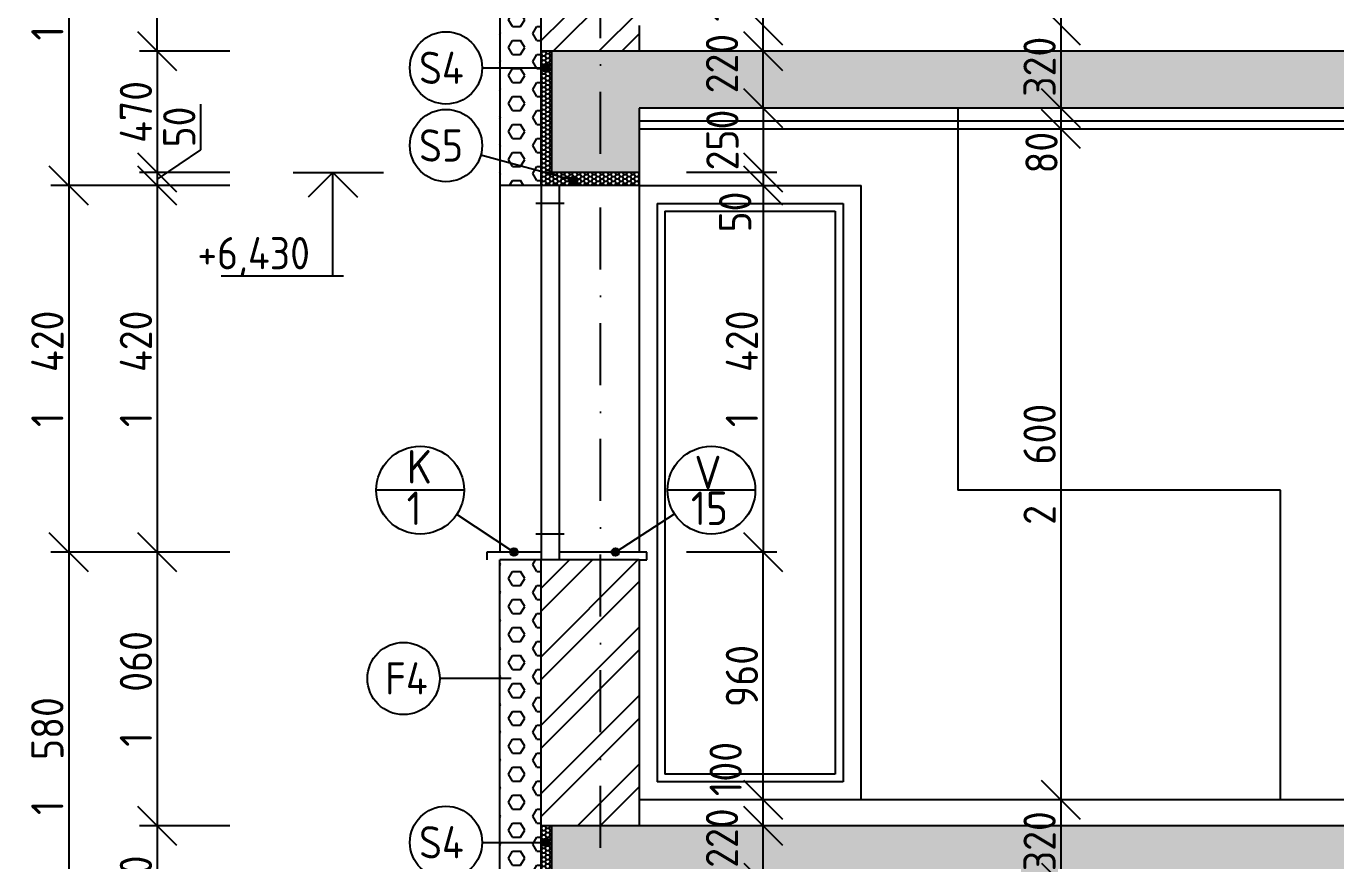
# Model space of a CAD drawing. Extents: x 3792242 to 5145247, y -1546315 to -1031918.
# Drawn here: x 3840718 to 3845792, y -1498996 to -1495763 of the extents above; entities that cross this region are included whole.
import ezdxf

# ---------------------------------------------------------------- set-up
doc = ezdxf.new("R2010")
doc.units = 0
doc.header["$MEASUREMENT"] = 0
doc.linetypes.add('BODKOCIARKOVANA_3', pattern=[5.6, 3, -1.3, 0, -1.3])
doc.layers.get('0').update_dxf_attribs({"linetype": 'CONTINUOUS'})
doc.layers.get('Defpoints').update_dxf_attribs({"color": 61, "linetype": 'CONTINUOUS'})
for name, color, linetype in [('KÓTY', 4, 'CONTINUOUS'), ('MÚRY', 1, 'CONTINUOUS'), ('OKNÁ', 143, 'CONTINUOUS'), ('osi', 253, 'CONTINUOUS'), ('TENKÁ', 7, 'CONTINUOUS'), ('ŠRAFY', 82, 'CONTINUOUS'), ('šrafy-múry', 8, 'CONTINUOUS')]:
    doc.layers.add(name, color=color, linetype=linetype)
doc.styles.add('STYLE1', font='isocp.shx')
doc.dimstyles.new('STANDARD-50', dxfattribs={"dimtxt": 125, "dimasz": 150, "dimexe": 10, "dimexo": 200, "dimgap": 20, "dimtad": 1, "dimdsep": 46, "dimlunit": 6, "dimtxsty": 'STYLE1', "dimblk1": 'OBLIQUE', "dimblk2": 'OBLIQUE', "dimsah": 1, "dimcen": 2.5, "dimse1": 1, "dimse2": 1, "dimadec": 0, "dimazin": 0, "dimtfac": 1, "dimtmove": 1, "dimatfit": 3, "dimldrblk": 'OBLIQUE', "dimfxl": 1, "dimtolj": 1, "dimtzin": 0, "dimarcsym": 0})
pattern_1 = [(45, (10351.7, -394519.38), (-132.5825215, 132.5825215), []), (45, (10440.08, -394519.38), (-132.5825215, 132.5825215), [])]
pattern_2 = [(0, (-600416.307, 4000), (15, 8.660254038), [10, -20]), (120, (-600416.307, 4000), (-15, 8.660254038), [10, -20]), (60, (-600416.307, 4000), (4e-15, 17.320508076), [-20, 10])]
pattern_3 = [(0, (-580897.81, 36883.5), (0, 54.12658774), [31.25, -62.5]), (120, (-580897.81, 36883.5), (-46.875, -27.06329387), [31.25, -62.5]), (60, (-580866.56, 36883.5), (-46.875, 27.06329387), [31.25, -62.5])]

# ---------------------------------------------------------------- blocks, each defined once
blk = doc.blocks.new('_OBLIQUE')
at = {"color": 0, "linetype": 'ByBlock'}
blk.add_line((-0.5, -0.5), (0.5, 0.5), dxfattribs=at)
blk = doc.blocks.new('*D33309')
at = {"layer": 'Defpoints', "color": 0}
for p in [(3843092.7, -1496380.3), (3843092.7, -1497800.3), (3843573.2, -1497800.3)]:
    blk.add_point(p, dxfattribs=at)
at = {"layer": 'KÓTY', "color": 0, "lineweight": -2, "ltscale": 0.25}
blk.add_line((3843573.2, -1496380.3), (3843573.2, -1497800.3), dxfattribs=at)
at = {"layer": 'KÓTY', "color": 0, "linetype": 'ByBlock', "lineweight": -2, "xscale": 150, "yscale": 150, "zscale": 150}
for p, rotation in [((3843573.2, -1496380.3), 90), ((3843573.2, -1497800.3), 270)]:
    blk.add_blockref('_OBLIQUE', p, dxfattribs=dict(at, rotation=rotation))
at = {"layer": 'KÓTY', "color": 0, "insert": (3843490.7, -1497090.3), "char_height": 125, "attachment_point": 5, "rotation": 90, "style": 'STYLE1'}
blk.add_mtext('\\A1;1ﾠ420', dxfattribs=at)
blk = doc.blocks.new('*D33310')
at = {"layer": 'Defpoints', "color": 0}
for p in [(3843092.7, -1496330.3), (3843092.7, -1496380.3), (3843573.2, -1496380.3)]:
    blk.add_point(p, dxfattribs=at)
at = {"layer": 'KÓTY', "color": 0, "lineweight": -2, "ltscale": 0.25}
blk.add_line((3843573.2, -1496330.3), (3843573.2, -1496380.3), dxfattribs=at)
at = {"layer": 'KÓTY', "color": 0, "linetype": 'ByBlock', "lineweight": -2, "xscale": 150, "yscale": 150, "zscale": 150}
for p, rotation in [((3843573.2, -1496330.3), 90), ((3843573.2, -1496380.3), 270)]:
    blk.add_blockref('_OBLIQUE', p, dxfattribs=dict(at, rotation=rotation))
at = {"layer": 'KÓTY', "color": 0, "insert": (3843464.7, -1496483), "char_height": 125, "attachment_point": 5, "rotation": 90, "style": 'STYLE1'}
blk.add_mtext('\\A1;50', dxfattribs=at)
blk = doc.blocks.new('*D33311')
at = {"layer": 'Defpoints', "color": 0}
for p in [(3843092.7, -1496080.3), (3843092.7, -1496330.3), (3843573.2, -1496330.3)]:
    blk.add_point(p, dxfattribs=at)
at = {"layer": 'KÓTY', "color": 0, "lineweight": -2, "ltscale": 0.25}
blk.add_line((3843573.2, -1496080.3), (3843573.2, -1496330.3), dxfattribs=at)
at = {"layer": 'KÓTY', "color": 0, "linetype": 'ByBlock', "lineweight": -2, "xscale": 150, "yscale": 150, "zscale": 150}
for p, rotation in [((3843573.2, -1496080.3), 90), ((3843573.2, -1496330.3), 270)]:
    blk.add_blockref('_OBLIQUE', p, dxfattribs=dict(at, rotation=rotation))
at = {"layer": 'KÓTY', "color": 0, "insert": (3843415.2, -1496204), "char_height": 125, "attachment_point": 5, "rotation": 90, "style": 'STYLE1'}
blk.add_mtext('\\A1;250', dxfattribs=at)
blk = doc.blocks.new('*D33312')
at = {"layer": 'Defpoints', "color": 0}
for p in [(3843092.7, -1495860.3), (3843573.2, -1495860.3), (3843092.7, -1496080.3)]:
    blk.add_point(p, dxfattribs=at)
at = {"layer": 'KÓTY', "color": 0, "lineweight": -2, "ltscale": 0.25}
blk.add_line((3843573.2, -1496080.3), (3843573.2, -1495860.3), dxfattribs=at)
at = {"layer": 'KÓTY', "color": 0, "linetype": 'ByBlock', "lineweight": -2, "xscale": 150, "yscale": 150, "zscale": 150}
for p, rotation in [((3843573.2, -1495860.3), 90), ((3843573.2, -1496080.3), 270)]:
    blk.add_blockref('_OBLIQUE', p, dxfattribs=dict(at, rotation=rotation))
at = {"layer": 'KÓTY', "color": 0, "insert": (3843413.7, -1495908), "char_height": 125, "attachment_point": 5, "rotation": 90, "style": 'STYLE1'}
blk.add_mtext('\\A1;220', dxfattribs=at)
blk = doc.blocks.new('*D33313')
at = {"layer": 'Defpoints', "color": 0}
for p in [(3843573.2, -1495760.3), (3843573.2, -1495760.3), (3843573.2, -1495860.3)]:
    blk.add_point(p, dxfattribs=at)
at = {"layer": 'KÓTY', "color": 0, "lineweight": -2, "ltscale": 0.25}
blk.add_line((3843573.2, -1495860.3), (3843573.2, -1495760.3), dxfattribs=at)
at = {"layer": 'KÓTY', "color": 0, "linetype": 'ByBlock', "lineweight": -2, "xscale": 150, "yscale": 150, "zscale": 150}
for p, rotation in [((3843573.2, -1495760.3), 90), ((3843573.2, -1495860.3), 270)]:
    blk.add_blockref('_OBLIQUE', p, dxfattribs=dict(at, rotation=rotation))
at = {"layer": 'KÓTY', "color": 0, "insert": (3843427.7, -1495640.5), "char_height": 125, "attachment_point": 5, "rotation": 90, "style": 'STYLE1'}
blk.add_mtext('\\A1;100', dxfattribs=at)
blk = doc.blocks.new('*D33317')
at = {"layer": 'Defpoints', "color": 0}
for p in [(3843573.2, -1494800.3), (3843573.2, -1494800.3), (3843573.2, -1495760.3)]:
    blk.add_point(p, dxfattribs=at)
at = {"layer": 'KÓTY', "color": 0, "lineweight": -2, "ltscale": 0.25}
blk.add_line((3843573.2, -1495760.3), (3843573.2, -1494800.3), dxfattribs=at)
at = {"layer": 'KÓTY', "color": 0, "linetype": 'ByBlock', "lineweight": -2, "xscale": 150, "yscale": 150, "zscale": 150}
for p, rotation in [((3843573.2, -1494800.3), 90), ((3843573.2, -1495760.3), 270)]:
    blk.add_blockref('_OBLIQUE', p, dxfattribs=dict(at, rotation=rotation))
at = {"layer": 'KÓTY', "color": 0, "insert": (3843490.7, -1495280.3), "char_height": 125, "attachment_point": 5, "rotation": 90, "style": 'STYLE1'}
blk.add_mtext('\\A1;960', dxfattribs=at)
blk = doc.blocks.new('*D33324')
at = {"layer": 'Defpoints', "color": 0}
for p in [(3843092.7, -1498860.3), (3843573.2, -1498860.3), (3843092.7, -1499080.3)]:
    blk.add_point(p, dxfattribs=at)
at = {"layer": 'KÓTY', "color": 0, "lineweight": -2, "ltscale": 0.25}
blk.add_line((3843573.2, -1499080.3), (3843573.2, -1498860.3), dxfattribs=at)
at = {"layer": 'KÓTY', "color": 0, "linetype": 'ByBlock', "lineweight": -2, "xscale": 150, "yscale": 150, "zscale": 150}
for p, rotation in [((3843573.2, -1498860.3), 90), ((3843573.2, -1499080.3), 270)]:
    blk.add_blockref('_OBLIQUE', p, dxfattribs=dict(at, rotation=rotation))
at = {"layer": 'KÓTY', "color": 0, "insert": (3843413.7, -1498908), "char_height": 125, "attachment_point": 5, "rotation": 90, "style": 'STYLE1'}
blk.add_mtext('\\A1;220', dxfattribs=at)
blk = doc.blocks.new('*D33325')
at = {"layer": 'Defpoints', "color": 0}
for p in [(3843573.2, -1498760.3), (3843573.2, -1498760.3), (3843573.2, -1498860.3)]:
    blk.add_point(p, dxfattribs=at)
at = {"layer": 'KÓTY', "color": 0, "lineweight": -2, "ltscale": 0.25}
blk.add_line((3843573.2, -1498860.3), (3843573.2, -1498760.3), dxfattribs=at)
at = {"layer": 'KÓTY', "color": 0, "linetype": 'ByBlock', "lineweight": -2, "xscale": 150, "yscale": 150, "zscale": 150}
for p, rotation in [((3843573.2, -1498760.3), 90), ((3843573.2, -1498860.3), 270)]:
    blk.add_blockref('_OBLIQUE', p, dxfattribs=dict(at, rotation=rotation))
at = {"layer": 'KÓTY', "color": 0, "insert": (3843427.7, -1498640.5), "char_height": 125, "attachment_point": 5, "rotation": 90, "style": 'STYLE1'}
blk.add_mtext('\\A1;100', dxfattribs=at)
blk = doc.blocks.new('*D33326')
at = {"layer": 'Defpoints', "color": 0}
for p in [(3843573.2, -1497800.3), (3843573.2, -1497800.3), (3843573.2, -1498760.3)]:
    blk.add_point(p, dxfattribs=at)
at = {"layer": 'KÓTY', "color": 0, "lineweight": -2, "ltscale": 0.25}
blk.add_line((3843573.2, -1498760.3), (3843573.2, -1497800.3), dxfattribs=at)
at = {"layer": 'KÓTY', "color": 0, "linetype": 'ByBlock', "lineweight": -2, "xscale": 150, "yscale": 150, "zscale": 150}
for p, rotation in [((3843573.2, -1497800.3), 90), ((3843573.2, -1498760.3), 270)]:
    blk.add_blockref('_OBLIQUE', p, dxfattribs=dict(at, rotation=rotation))
at = {"layer": 'KÓTY', "color": 0, "insert": (3843490.7, -1498280.3), "char_height": 125, "attachment_point": 5, "rotation": 90, "style": 'STYLE1'}
blk.add_mtext('\\A1;960', dxfattribs=at)
blk = doc.blocks.new('*D39654')
at = {"layer": 'Defpoints', "color": 0}
for p in [(3844087.2, -1493160.3), (3844087.2, -1495760.3), (3844726.7, -1495760.3)]:
    blk.add_point(p, dxfattribs=at)
at = {"layer": 'KÓTY', "color": 0, "lineweight": -2, "ltscale": 0.25}
blk.add_line((3844726.7, -1493160.3), (3844726.7, -1495760.3), dxfattribs=at)
at = {"layer": 'KÓTY', "color": 0, "linetype": 'ByBlock', "lineweight": -2, "xscale": 150, "yscale": 150, "zscale": 150}
for p, rotation in [((3844726.7, -1493160.3), 90), ((3844726.7, -1495760.3), 270)]:
    blk.add_blockref('_OBLIQUE', p, dxfattribs=dict(at, rotation=rotation))
at = {"layer": 'KÓTY', "color": 0, "insert": (3844644.2, -1494460.3), "char_height": 125, "attachment_point": 5, "rotation": 90, "style": 'STYLE1'}
blk.add_mtext('\\A1;2ﾠ600', dxfattribs=at)
blk = doc.blocks.new('*D39655')
at = {"layer": 'Defpoints', "color": 0}
for p in [(3844726.7, -1495760.3), (3844726.7, -1496080.3), (3844726.7, -1496080.3)]:
    blk.add_point(p, dxfattribs=at)
at = {"layer": 'KÓTY', "color": 0, "lineweight": -2, "ltscale": 0.25}
blk.add_line((3844726.7, -1495760.3), (3844726.7, -1496080.3), dxfattribs=at)
at = {"layer": 'KÓTY', "color": 0, "linetype": 'ByBlock', "lineweight": -2, "xscale": 150, "yscale": 150, "zscale": 150}
for p, rotation in [((3844726.7, -1495760.3), 90), ((3844726.7, -1496080.3), 270)]:
    blk.add_blockref('_OBLIQUE', p, dxfattribs=dict(at, rotation=rotation))
at = {"layer": 'KÓTY', "color": 0, "insert": (3844644.2, -1495920.3), "char_height": 125, "attachment_point": 5, "rotation": 90, "style": 'STYLE1'}
blk.add_mtext('\\A1;320', dxfattribs=at)
blk = doc.blocks.new('*D39656')
at = {"layer": 'Defpoints', "color": 0}
for p in [(3844726.7, -1496080.3), (3844726.7, -1496160.3), (3844726.7, -1496160.3)]:
    blk.add_point(p, dxfattribs=at)
at = {"layer": 'KÓTY', "color": 0, "lineweight": -2, "ltscale": 0.25}
blk.add_line((3844726.7, -1496080.3), (3844726.7, -1496160.3), dxfattribs=at)
at = {"layer": 'KÓTY', "color": 0, "linetype": 'ByBlock', "lineweight": -2, "xscale": 150, "yscale": 150, "zscale": 150}
for p, rotation in [((3844726.7, -1496080.3), 90), ((3844726.7, -1496160.3), 270)]:
    blk.add_blockref('_OBLIQUE', p, dxfattribs=dict(at, rotation=rotation))
at = {"layer": 'KÓTY', "color": 0, "insert": (3844651.7, -1496253), "char_height": 125, "attachment_point": 5, "rotation": 90, "style": 'STYLE1'}
blk.add_mtext('\\A1;80', dxfattribs=at)
blk = doc.blocks.new('*D39657')
at = {"layer": 'Defpoints', "color": 0}
for p in [(3844087.2, -1496160.3), (3844087.2, -1498760.3), (3844726.7, -1498760.3)]:
    blk.add_point(p, dxfattribs=at)
at = {"layer": 'KÓTY', "color": 0, "lineweight": -2, "ltscale": 0.25}
blk.add_line((3844726.7, -1496160.3), (3844726.7, -1498760.3), dxfattribs=at)
at = {"layer": 'KÓTY', "color": 0, "linetype": 'ByBlock', "lineweight": -2, "xscale": 150, "yscale": 150, "zscale": 150}
for p, rotation in [((3844726.7, -1496160.3), 90), ((3844726.7, -1498760.3), 270)]:
    blk.add_blockref('_OBLIQUE', p, dxfattribs=dict(at, rotation=rotation))
at = {"layer": 'KÓTY', "color": 0, "insert": (3844644.2, -1497460.3), "char_height": 125, "attachment_point": 5, "rotation": 90, "style": 'STYLE1'}
blk.add_mtext('\\A1;2ﾠ600', dxfattribs=at)
blk = doc.blocks.new('*D39658')
at = {"layer": 'Defpoints', "color": 0}
for p in [(3844726.7, -1498760.3), (3844726.7, -1499080.3), (3844726.7, -1499080.3)]:
    blk.add_point(p, dxfattribs=at)
at = {"layer": 'KÓTY', "color": 0, "lineweight": -2, "ltscale": 0.25}
blk.add_line((3844726.7, -1498760.3), (3844726.7, -1499080.3), dxfattribs=at)
at = {"layer": 'KÓTY', "color": 0, "linetype": 'ByBlock', "lineweight": -2, "xscale": 150, "yscale": 150, "zscale": 150}
for p, rotation in [((3844726.7, -1498760.3), 90), ((3844726.7, -1499080.3), 270)]:
    blk.add_blockref('_OBLIQUE', p, dxfattribs=dict(at, rotation=rotation))
at = {"layer": 'KÓTY', "color": 0, "insert": (3844644.2, -1498920.3), "char_height": 125, "attachment_point": 5, "rotation": 90, "style": 'STYLE1'}
blk.add_mtext('\\A1;320', dxfattribs=at)
blk = doc.blocks.new('*D49235')
at = {"layer": 'Defpoints', "color": 0}
for p in [(3842061.7, -1497800.3), (3840882.2, -1499380.3), (3842061.7, -1499380.3)]:
    blk.add_point(p, dxfattribs=at)
at = {"layer": 'KÓTY', "color": 0, "lineweight": -2, "ltscale": 0.25}
blk.add_line((3840882.2, -1497800.3), (3840882.2, -1499380.3), dxfattribs=at)
at = {"layer": 'KÓTY', "color": 0, "linetype": 'ByBlock', "lineweight": -2, "xscale": 150, "yscale": 150, "zscale": 150}
for p, rotation in [((3840882.2, -1497800.3), 90), ((3840882.2, -1499380.3), 270)]:
    blk.add_blockref('_OBLIQUE', p, dxfattribs=dict(at, rotation=rotation))
at = {"layer": 'KÓTY', "color": 0, "insert": (3840799.7, -1498590.3), "char_height": 125, "attachment_point": 5, "rotation": 90, "style": 'STYLE1'}
blk.add_mtext('\\A1;1ﾠ580', dxfattribs=at)
blk = doc.blocks.new('*D49236')
at = {"layer": 'Defpoints', "color": 0}
for p in [(3842061.7, -1496380.3), (3840882.2, -1497800.3), (3842061.7, -1497800.3)]:
    blk.add_point(p, dxfattribs=at)
at = {"layer": 'KÓTY', "color": 0, "lineweight": -2, "ltscale": 0.25}
blk.add_line((3840882.2, -1496380.3), (3840882.2, -1497800.3), dxfattribs=at)
at = {"layer": 'KÓTY', "color": 0, "linetype": 'ByBlock', "lineweight": -2, "xscale": 150, "yscale": 150, "zscale": 150}
for p, rotation in [((3840882.2, -1496380.3), 90), ((3840882.2, -1497800.3), 270)]:
    blk.add_blockref('_OBLIQUE', p, dxfattribs=dict(at, rotation=rotation))
at = {"layer": 'KÓTY', "color": 0, "insert": (3840799.7, -1497090.3), "char_height": 125, "attachment_point": 5, "rotation": 90, "style": 'STYLE1'}
blk.add_mtext('\\A1;1ﾠ420', dxfattribs=at)
blk = doc.blocks.new('*D49237')
at = {"layer": 'Defpoints', "color": 0}
for p in [(3842061.7, -1494800.3), (3840882.2, -1496380.3), (3842061.7, -1496380.3)]:
    blk.add_point(p, dxfattribs=at)
at = {"layer": 'KÓTY', "color": 0, "lineweight": -2, "ltscale": 0.25}
blk.add_line((3840882.2, -1494800.3), (3840882.2, -1496380.3), dxfattribs=at)
at = {"layer": 'KÓTY', "color": 0, "linetype": 'ByBlock', "lineweight": -2, "xscale": 150, "yscale": 150, "zscale": 150}
for p, rotation in [((3840882.2, -1494800.3), 90), ((3840882.2, -1496380.3), 270)]:
    blk.add_blockref('_OBLIQUE', p, dxfattribs=dict(at, rotation=rotation))
at = {"layer": 'KÓTY', "color": 0, "insert": (3840799.7, -1495590.3), "char_height": 125, "attachment_point": 5, "rotation": 90, "style": 'STYLE1'}
blk.add_mtext('\\A1;1ﾠ580', dxfattribs=at)
blk = doc.blocks.new('*D49240')
at = {"layer": 'Defpoints', "color": 0}
for p in [(3841942.2, -1495860.3), (3841225.2, -1496330.3), (3841942.2, -1496330.3)]:
    blk.add_point(p, dxfattribs=at)
at = {"layer": 'KÓTY', "color": 0, "lineweight": -2, "ltscale": 0.25}
blk.add_line((3841225.2, -1495860.3), (3841225.2, -1496330.3), dxfattribs=at)
at = {"layer": 'KÓTY', "color": 0, "linetype": 'ByBlock', "lineweight": -2, "xscale": 150, "yscale": 150, "zscale": 150}
for p, rotation in [((3841225.2, -1495860.3), 90), ((3841225.2, -1496330.3), 270)]:
    blk.add_blockref('_OBLIQUE', p, dxfattribs=dict(at, rotation=rotation))
at = {"layer": 'KÓTY', "color": 0, "insert": (3841142.7, -1496095.3), "char_height": 125, "attachment_point": 5, "rotation": 90, "style": 'STYLE1'}
blk.add_mtext('\\A1;470', dxfattribs=at)
blk = doc.blocks.new('*D49241')
at = {"layer": 'Defpoints', "color": 0}
for p in [(3841942.2, -1496330.3), (3841225.2, -1496380.3), (3841942.2, -1496380.3)]:
    blk.add_point(p, dxfattribs=at)
at = {"layer": 'KÓTY', "color": 0, "lineweight": -2, "ltscale": 0.25}
for p, q in [((3841393.2, -1496064.9), (3841393.2, -1496242.5)), ((3841393.2, -1496242.5), (3841225.2, -1496355.3)), ((3841225.2, -1496330.3), (3841225.2, -1496380.3))]:
    blk.add_line(p, q, dxfattribs=at)
at = {"layer": 'KÓTY', "color": 0, "linetype": 'ByBlock', "lineweight": -2, "xscale": 150, "yscale": 150, "zscale": 150}
for p, rotation in [((3841225.2, -1496330.3), 90), ((3841225.2, -1496380.3), 270)]:
    blk.add_blockref('_OBLIQUE', p, dxfattribs=dict(at, rotation=rotation))
at = {"layer": 'KÓTY', "color": 0, "insert": (3841310.7, -1496153.7), "char_height": 125, "attachment_point": 5, "rotation": 90, "style": 'STYLE1'}
blk.add_mtext('\\A1;50', dxfattribs=at)
blk = doc.blocks.new('*D49242')
at = {"layer": 'Defpoints', "color": 0}
for p in [(3841225.2, -1494800.3), (3841902.2, -1494800.3), (3841902.2, -1495860.3)]:
    blk.add_point(p, dxfattribs=at)
at = {"layer": 'KÓTY', "color": 0, "lineweight": -2, "ltscale": 0.25}
blk.add_line((3841225.2, -1495860.3), (3841225.2, -1494800.3), dxfattribs=at)
at = {"layer": 'KÓTY', "color": 0, "linetype": 'ByBlock', "lineweight": -2, "xscale": 150, "yscale": 150, "zscale": 150}
for p, rotation in [((3841225.2, -1494800.3), 90), ((3841225.2, -1495860.3), 270)]:
    blk.add_blockref('_OBLIQUE', p, dxfattribs=dict(at, rotation=rotation))
at = {"layer": 'KÓTY', "color": 0, "insert": (3841142.7, -1495330.3), "char_height": 125, "attachment_point": 5, "rotation": 90, "style": 'STYLE1'}
blk.add_mtext('\\A1;1ﾠ060', dxfattribs=at)
blk = doc.blocks.new('*D49247')
at = {"layer": 'Defpoints', "color": 0}
for p in [(3841844.2, -1496380.3), (3841225.2, -1497800.3), (3841844.2, -1497800.3)]:
    blk.add_point(p, dxfattribs=at)
at = {"layer": 'KÓTY', "color": 0, "lineweight": -2, "ltscale": 0.25}
blk.add_line((3841225.2, -1496380.3), (3841225.2, -1497800.3), dxfattribs=at)
at = {"layer": 'KÓTY', "color": 0, "linetype": 'ByBlock', "lineweight": -2, "xscale": 150, "yscale": 150, "zscale": 150}
for p, rotation in [((3841225.2, -1496380.3), 90), ((3841225.2, -1497800.3), 270)]:
    blk.add_blockref('_OBLIQUE', p, dxfattribs=dict(at, rotation=rotation))
at = {"layer": 'KÓTY', "color": 0, "insert": (3841142.7, -1497090.3), "char_height": 125, "attachment_point": 5, "rotation": 90, "style": 'STYLE1'}
blk.add_mtext('\\A1;1ﾠ420', dxfattribs=at)
blk = doc.blocks.new('*D49248')
at = {"layer": 'Defpoints', "color": 0}
for p in [(3841844.2, -1497800.3), (3841225.2, -1498860.3), (3842004.2, -1498860.3)]:
    blk.add_point(p, dxfattribs=at)
at = {"layer": 'KÓTY', "color": 0, "lineweight": -2, "ltscale": 0.25}
blk.add_line((3841225.2, -1497800.3), (3841225.2, -1498860.3), dxfattribs=at)
at = {"layer": 'KÓTY', "color": 0, "linetype": 'ByBlock', "lineweight": -2, "xscale": 150, "yscale": 150, "zscale": 150}
for p, rotation in [((3841225.2, -1497800.3), 90), ((3841225.2, -1498860.3), 270)]:
    blk.add_blockref('_OBLIQUE', p, dxfattribs=dict(at, rotation=rotation))
at = {"layer": 'KÓTY', "color": 0, "insert": (3841142.7, -1498330.3), "char_height": 125, "attachment_point": 5, "rotation": 90, "style": 'STYLE1'}
blk.add_mtext('\\A1;1ﾠ060', dxfattribs=at)
blk = doc.blocks.new('*D49249')
at = {"layer": 'Defpoints', "color": 0}
for p in [(3841942.2, -1498860.3), (3841225.2, -1499330.3), (3841942.2, -1499330.3)]:
    blk.add_point(p, dxfattribs=at)
at = {"layer": 'KÓTY', "color": 0, "lineweight": -2, "ltscale": 0.25}
blk.add_line((3841225.2, -1498860.3), (3841225.2, -1499330.3), dxfattribs=at)
at = {"layer": 'KÓTY', "color": 0, "linetype": 'ByBlock', "lineweight": -2, "xscale": 150, "yscale": 150, "zscale": 150}
for p, rotation in [((3841225.2, -1498860.3), 90), ((3841225.2, -1499330.3), 270)]:
    blk.add_blockref('_OBLIQUE', p, dxfattribs=dict(at, rotation=rotation))
at = {"layer": 'KÓTY', "color": 0, "insert": (3841142.7, -1499095.3), "char_height": 125, "attachment_point": 5, "rotation": 90, "style": 'STYLE1'}
blk.add_mtext('\\A1;470', dxfattribs=at)

msp = doc.modelspace()

# ---------------------------------------------------------------- hatches: boundary and pattern name
at = {"layer": 'TENKÁ'}
h = msp.add_hatch(color=256, dxfattribs=at)
h.dxf.hatch_style = 1
h.paths.add_polyline_path([(3842730.193, -1495909.676, 2.41421356), (3842745.193, -1495924.676, 0.41421356)])
h = msp.add_hatch(color=256, dxfattribs=at)
h.dxf.hatch_style = 1
h.paths.add_polyline_path([(3842839.193, -1496345.446, -2.41421356), (3842824.193, -1496360.446, -0.41421356)])
h = msp.add_hatch(color=256, dxfattribs=at)
h.dxf.hatch_style = 1
h.paths.add_polyline_path([(3842607.693, -1497785.27, 2.41421356), (3842622.693, -1497800.27, 0.41421356)])
h = msp.add_hatch(color=256, dxfattribs=at)
h.dxf.hatch_style = 1
h.paths.add_polyline_path([(3843000.693, -1497785.27, 2.41421356), (3843015.693, -1497800.27, 0.41421356)])
h = msp.add_hatch(color=256, dxfattribs=at)
h.dxf.hatch_style = 1
h.paths.add_polyline_path([(3842730.193, -1498909.676, 2.41421356), (3842745.193, -1498924.676, 0.41421356)])
at = {"layer": 'ŠRAFY'}
h = msp.add_hatch(dxfattribs=at)
h.set_pattern_fill('HEX', color=256, scale=250, angle=180)
h.set_pattern_definition(pattern_3)
h.paths.add_polyline_path([(3842712.693, -1494830.27), (3842552.693, -1494830.27), (3842552.693, -1496380.27), (3842712.693, -1496380.27), (3842712.693, -1496330.27), (3842712.693, -1495860.27)])
h = msp.add_hatch(dxfattribs=at)
h.set_pattern_fill('ANSI32', color=256, scale=500)
h.set_pattern_definition(pattern_1)
h.paths.add_polyline_path([(3843092.693, -1495860.27), (3843092.693, -1495760.27), (3843092.693, -1494830.27), (3842782.693, -1494830.27), (3842712.693, -1494830.27), (3842712.693, -1495860.27)])
h = msp.add_hatch(dxfattribs=at)
h.set_pattern_fill('HONEY', color=256, scale=80)
h.set_pattern_definition(pattern_2)
h.paths.add_polyline_path([(3842752.693, -1495860.27), (3842712.693, -1495860.27), (3842712.693, -1496080.27), (3842752.693, -1496080.27)])
h = msp.add_hatch(dxfattribs=at)
h.set_pattern_fill('HONEY', color=256, scale=80)
h.set_pattern_definition(pattern_2)
h.paths.add_polyline_path([(3842712.693, -1496330.27), (3842752.693, -1496330.27), (3842752.693, -1496080.27), (3842712.693, -1496080.27)])
h = msp.add_hatch(dxfattribs=at)
h.set_pattern_fill('HONEY', color=256, scale=80)
h.set_pattern_definition([(0, (-600416.307, 4000), (15, 8.660254038), [10, -20]), (120, (-600416.307, 4000), (-15, 8.660254038), [10, -20]), (60, (-600416.307, 4000), (3e-15, 17.320508076), [-20, 10])])
h.paths.add_polyline_path([(3843092.693, -1496380.27), (3843092.693, -1496330.27), (3843022.693, -1496330.27), (3842992.693, -1496330.27), (3842922.693, -1496330.27), (3842852.693, -1496330.27), (3842782.693, -1496330.27), (3842712.693, -1496330.27), (3842712.693, -1496380.27), (3842782.693, -1496380.27)])
h = msp.add_hatch(dxfattribs=at)
h.set_pattern_fill('HEX', color=256, scale=250, angle=180)
h.set_pattern_definition(pattern_3)
h.paths.add_polyline_path([(3842712.693, -1497830.27), (3842552.693, -1497830.27), (3842552.693, -1499380.27), (3842712.693, -1499380.27), (3842712.693, -1499330.27), (3842712.693, -1498860.27)])
h = msp.add_hatch(dxfattribs=at)
h.set_pattern_fill('ANSI32', color=256, scale=500)
h.set_pattern_definition(pattern_1)
h.paths.add_polyline_path([(3843092.693, -1498860.27), (3843092.693, -1498760.27), (3843092.693, -1497830.27), (3842782.693, -1497830.27), (3842712.693, -1497830.27), (3842712.693, -1498860.27)])
h = msp.add_hatch(dxfattribs=at)
h.set_pattern_fill('HONEY', color=256, scale=80)
h.set_pattern_definition([(0, (-600416.307, 1000), (15, 8.660254038), [10, -20]), (120, (-600416.307, 1000), (-15, 8.660254038), [10, -20]), (60, (-600416.307, 1000), (4e-15, 17.320508076), [-20, 10])])
h.paths.add_polyline_path([(3842752.693, -1498860.27), (3842712.693, -1498860.27), (3842712.693, -1499080.27), (3842752.693, -1499080.27)])
at = {"layer": 'šrafy-múry'}
h = msp.add_hatch(dxfattribs=at)
h.set_pattern_fill('ANSI36', color=253, scale=800)
h.set_pattern_definition([(45, (-93322.31, 7000), (53.0330086, 194.4543648), [250, -50, 0, -50])])
h.paths.add_polyline_path([(3856352.693, -1496330.27), (3856352.693, -1495860.27), (3842752.693, -1495860.27), (3842752.693, -1496330.27), (3843092.693, -1496330.27), (3843092.693, -1496080.27), (3850342.693, -1496080.27), (3850507.693, -1496080.27), (3852952.693, -1496080.27), (3853067.693, -1496080.27), (3856012.693, -1496080.27), (3856012.693, -1496330.27)])
h = msp.add_hatch(dxfattribs=at)
h.set_pattern_fill('ANSI36', color=253, scale=800)
h.set_pattern_definition([(45, (-93322.31, 4000), (53.0330086, 194.4543648), [250, -50, 0, -50])])
h.paths.add_polyline_path([(3843092.693, -1499330.27), (3843092.693, -1499080.27), (3850342.693, -1499080.27), (3850457.693, -1499080.27), (3850507.693, -1499080.27), (3852952.693, -1499080.27), (3853067.693, -1499080.27), (3856012.693, -1499080.27), (3856012.693, -1499330.27), (3856352.693, -1499330.27), (3856352.693, -1498860.27), (3856012.693, -1498860.27), (3850507.693, -1498860.27), (3850457.693, -1498860.27), (3850342.693, -1498860.27), (3843092.693, -1498860.27), (3842752.693, -1498860.27), (3842752.693, -1499330.27)])

# ---------------------------------------------------------------- linework, layer by layer
at = {"layer": 'KÓTY', "ltscale": 0.25}
for p, q in [((3841506.096, -1495860.27), (3841156.096, -1495860.27)), ((3841506.096, -1496330.27), (3841156.096, -1496330.27)), ((3841751.693, -1496330.27), (3842101.693, -1496330.27)), ((3843626.596, -1496330.27), (3843276.596, -1496330.27)), ((3841163.096, -1496380.27), (3840813.096, -1496380.27)), ((3841506.096, -1496380.27), (3841156.096, -1496380.27)), ((3841163.096, -1497800.27), (3840813.096, -1497800.27)), ((3841506.096, -1497800.27), (3841156.096, -1497800.27)), ((3843626.596, -1497800.27), (3843276.596, -1497800.27)), ((3841506.096, -1498860.27), (3841156.096, -1498860.27))]:
    msp.add_line(p, q, dxfattribs=at)
at = {"layer": 'MÚRY'}
for p, q in [((3842552.693, -1494830.27), (3842552.693, -1496380.27)), ((3850342.693, -1496080.27), (3843092.693, -1496080.27)), ((3843092.693, -1496080.27), (3843092.693, -1496380.27)), ((3843092.693, -1496380.27), (3842552.693, -1496380.27)), ((3843092.693, -1497830.27), (3842552.693, -1497830.27)), ((3842552.693, -1499380.27), (3842552.693, -1497830.27)), ((3843092.693, -1497830.27), (3843092.693, -1498760.27)), ((3850342.693, -1498760.27), (3843092.693, -1498760.27))]:
    msp.add_line(p, q, dxfattribs=at)
at = {"layer": 'OKNÁ', "ltscale": 0.25}
for p, q in [((3842484.193, -1495924.676), (3842730.193, -1495924.676)), ((3842839.193, -1496360.446), (3842479.26, -1496262.283)), ((3842712.693, -1496380.27), (3842712.693, -1497830.27)), ((3842782.693, -1496380.27), (3842782.693, -1497830.27)), ((3842802.693, -1496450.27), (3842692.693, -1496450.27)), ((3842802.693, -1497730.27), (3842692.693, -1497730.27)), ((3842597.193, -1498289.981), (3842319.831, -1498289.981)), ((3842484.193, -1498924.676), (3842730.193, -1498924.676))]:
    msp.add_line(p, q, dxfattribs=at)
at = {"layer": 'OKNÁ'}
for p, q in [((3843192.693, -1496480.27), (3843192.693, -1498660.27)), ((3843192.693, -1496480.27), (3843852.693, -1496480.27)), ((3843852.693, -1496480.27), (3843852.693, -1498660.27)), ((3843852.693, -1498660.27), (3843192.693, -1498660.27))]:
    msp.add_line(p, q, dxfattribs=at)
at = {"layer": 'OKNÁ', "ltscale": 0.25}
for centre in [(3842344.193, -1495924.676), (3842344.193, -1496225.446), (3842179.831, -1498289.981), (3842344.193, -1498924.676)]:
    msp.add_circle(centre, 140, dxfattribs=at)
at = {"layer": 'osi', "linetype": 'BODKOCIARKOVANA_3', "ltscale": 80}
msp.add_line((3842942.693, -1508356), (3842942.693, -1485946), dxfattribs=at)
at = {"layer": 'TENKÁ'}
for p, q in [((3842712.693, -1496380.27), (3842712.693, -1494830.27)), ((3843092.693, -1495760.27), (3843092.693, -1495860.27)), ((3856392.693, -1495860.27), (3842712.693, -1495860.27)), ((3842752.693, -1495860.27), (3842752.693, -1496330.27)), ((3844327.693, -1496080.27), (3844327.693, -1497560.27)), ((3843092.693, -1496130.27), (3850342.693, -1496130.27)), ((3843092.693, -1496160.27), (3850342.693, -1496160.27)), ((3843092.693, -1496330.27), (3842712.693, -1496330.27)), ((3843092.693, -1496330.27), (3842712.693, -1496330.27)), ((3842552.693, -1496380.27), (3842552.693, -1497800.27)), ((3843092.693, -1496380.27), (3843092.693, -1497800.27)), ((3843092.693, -1496380.27), (3843952.693, -1496380.27)), ((3843952.693, -1498760.27), (3843952.693, -1496380.27)), ((3843162.693, -1496450.27), (3843162.693, -1498690.27)), ((3843162.693, -1496450.27), (3843882.693, -1496450.27)), ((3843882.693, -1496450.27), (3843882.693, -1498690.27)), ((3845577.693, -1497560.27), (3844327.693, -1497560.27)), ((3845577.693, -1498760.27), (3845577.693, -1497560.27)), ((3842607.693, -1497800.27), (3842386.128, -1497654.018)), ((3843000.693, -1497800.27), (3843229.825, -1497652.502)), ((3842712.693, -1497800.27), (3842502.693, -1497800.27)), ((3842502.693, -1497800.27), (3842502.693, -1497830.27)), ((3842712.693, -1499380.27), (3842712.693, -1497830.27)), ((3843122.693, -1497800.27), (3842782.693, -1497800.27)), ((3843092.693, -1497830.27), (3843122.693, -1497830.27)), ((3843122.693, -1497830.27), (3843122.693, -1497800.27)), ((3843882.693, -1498690.27), (3843162.693, -1498690.27)), ((3843092.693, -1498760.27), (3843092.693, -1498860.27)), ((3856392.693, -1498860.27), (3842712.693, -1498860.27)), ((3842752.693, -1498860.27), (3842752.693, -1499330.27))]:
    msp.add_line(p, q, dxfattribs=at)
at = {"layer": 'TENKÁ', "linetype": 'ByBlock', "ltscale": 0.25}
for p, q in [((3841905.636, -1496330.27), (3841810.177, -1496425.73)), ((3841905.636, -1496330.27), (3842001.096, -1496425.73)), ((3841905.636, -1496730.27), (3841905.636, -1496330.27)), ((3841472.831, -1496730.27), (3841946.73, -1496730.27))]:
    msp.add_line(p, q, dxfattribs=at)
at = {"layer": 'TENKÁ', "ltscale": 0.25}
for p, q in [((3842414.25, -1497560.367), (3842074.25, -1497560.367)), ((3843542.693, -1497560.367), (3843202.693, -1497560.367))]:
    msp.add_line(p, q, dxfattribs=at)
at = {"layer": 'TENKÁ'}
for centre in [(3842730.193, -1495924.676), (3842839.193, -1496360.446), (3842607.693, -1497800.27), (3843000.693, -1497800.27), (3842730.193, -1498924.676)]:
    msp.add_circle(centre, 15, dxfattribs=at)
at = {"layer": 'TENKÁ', "ltscale": 0.25}
for centre in [(3842244.25, -1497560.367), (3843372.693, -1497560.367)]:
    msp.add_circle(centre, 170, dxfattribs=at)

# ---------------------------------------------------------------- texts
at = {"layer": 'TENKÁ', "ltscale": 0.25, "style": 'STYLE1'}
for s, p in [('S4', (3842239.888, -1495986.854)), ('S5', (3842239.888, -1496287.624)), ('+6,430', (3841380.685, -1496704.944)), ('F4', (3842108.527, -1498352.158)), ('S4', (3842239.888, -1498986.854))]:
    msp.add_text(s, height=125, dxfattribs=at).set_placement(p)
at = {"layer": 'TENKÁ', "style": 'STYLE1'}
for s, p in [('K', (3842192.72, -1497534.867)), ('V', (3843306.662, -1497556.867)), ('1', (3842191.72, -1497695.503)), ('15', (3843293.162, -1497695.503))]:
    msp.add_text(s, height=130, dxfattribs=at).set_placement(p)

# ---------------------------------------------------------------- dimensions: what is measured, and where the dimension line sits
at = {"layer": 'KÓTY', "ltscale": 0.25}
for base, p1, p2, picture, middle in [((3844726.693, -1495760.27), (3844087.193, -1493160.27), (3844087.193, -1495760.27), '*D39654', (3844644.15, -1494460.27)), ((3840882.193, -1496380.27), (3842061.693, -1494800.27), (3842061.693, -1496380.27), '*D49237', (3840799.65, -1495590.27)), ((3841225.193, -1494800.27), (3841902.193, -1495860.27), (3841902.193, -1494800.27), '*D49242', (3841142.65, -1495330.27)), ((3844726.693, -1496080.27), (3844726.693, -1495760.27), (3844726.693, -1496080.27), '*D39655', (3844644.193, -1495920.27)), ((3841225.193, -1496330.27), (3841942.193, -1495860.27), (3841942.193, -1496330.27), '*D49240', (3841142.693, -1496095.27)), ((3844726.693, -1498760.27), (3844087.193, -1496160.27), (3844087.193, -1498760.27), '*D39657', (3844644.15, -1497460.27)), ((3840882.193, -1497800.27), (3842061.693, -1496380.27), (3842061.693, -1497800.27), '*D49236', (3840799.65, -1497090.27)), ((3841225.193, -1497800.27), (3841844.193, -1496380.27), (3841844.193, -1497800.27), '*D49247', (3841142.65, -1497090.27)), ((3840882.193, -1499380.27), (3842061.693, -1497800.27), (3842061.693, -1499380.27), '*D49235', (3840799.65, -1498590.27)), ((3841225.193, -1498860.27), (3841844.193, -1497800.27), (3842004.193, -1498860.27), '*D49248', (3841142.65, -1498330.27)), ((3844726.693, -1499080.27), (3844726.693, -1498760.27), (3844726.693, -1499080.27), '*D39658', (3844644.193, -1498920.27)), ((3841225.193, -1499330.27), (3841942.193, -1498860.27), (3841942.193, -1499330.27), '*D49249', (3841142.693, -1499095.27))]:
    dim = msp.add_linear_dim(base=base, p1=p1, p2=p2, angle=90, dimstyle='STANDARD-50', override={"dimtxsty": 'STYLE1', "dimldrblk": 'OBLIQUE'}, dxfattribs=at)
    dim.commit()
    dim.dimension.update_dxf_attribs({"geometry": picture, "text_midpoint": middle})
for base, p1, p2, picture, middle in [((3843573.193, -1494800.27), (3843573.193, -1495760.27), (3843573.193, -1494800.27), '*D33317', (3843490.693, -1495280.27)), ((3843573.193, -1497800.27), (3843092.693, -1496380.27), (3843092.693, -1497800.27), '*D33309', (3843490.65, -1497090.27)), ((3843573.193, -1497800.27), (3843573.193, -1498760.27), (3843573.193, -1497800.27), '*D33326', (3843490.693, -1498280.27))]:
    dim = msp.add_linear_dim(base=base, p1=p1, p2=p2, angle=90, dimstyle='STANDARD-50', dxfattribs=at)
    dim.commit()
    dim.dimension.update_dxf_attribs({"geometry": picture, "text_midpoint": middle})
for base, p1, p2, picture, middle in [((3843573.193, -1495760.27), (3843573.193, -1495860.27), (3843573.193, -1495760.27), '*D33313', (3843510.193, -1495640.5)), ((3843573.193, -1495860.27), (3843092.693, -1496080.27), (3843092.693, -1495860.27), '*D33312', (3843496.193, -1495908)), ((3843573.193, -1496330.27), (3843092.693, -1496080.27), (3843092.693, -1496330.27), '*D33311', (3843497.693, -1496204)), ((3843573.193, -1496380.27), (3843092.693, -1496330.27), (3843092.693, -1496380.27), '*D33310', (3843547.193, -1496483)), ((3843573.193, -1498760.27), (3843573.193, -1498860.27), (3843573.193, -1498760.27), '*D33325', (3843510.193, -1498640.5)), ((3843573.193, -1498860.27), (3843092.693, -1499080.27), (3843092.693, -1498860.27), '*D33324', (3843496.193, -1498908))]:
    dim = msp.add_linear_dim(base=base, p1=p1, p2=p2, angle=90, dimstyle='STANDARD-50', dxfattribs=at)
    dim.commit()
    dim.dimension.update_dxf_attribs({"geometry": picture, "text_midpoint": middle, "dimtype": 160})
for base, p1, p2, picture, middle in [((3844726.693, -1496160.27), (3844726.693, -1496080.27), (3844726.693, -1496160.27), '*D39656', (3844734.193, -1496253)), ((3841225.193, -1496380.27), (3841942.193, -1496330.27), (3841942.193, -1496380.27), '*D49241', (3841393.193, -1496222.5))]:
    dim = msp.add_linear_dim(base=base, p1=p1, p2=p2, angle=90, dimstyle='STANDARD-50', override={"dimtxsty": 'STYLE1', "dimldrblk": 'OBLIQUE'}, dxfattribs=at)
    dim.commit()
    dim.dimension.update_dxf_attribs({"geometry": picture, "text_midpoint": middle, "dimtype": 160})

doc.saveas('drawing.dxf')
